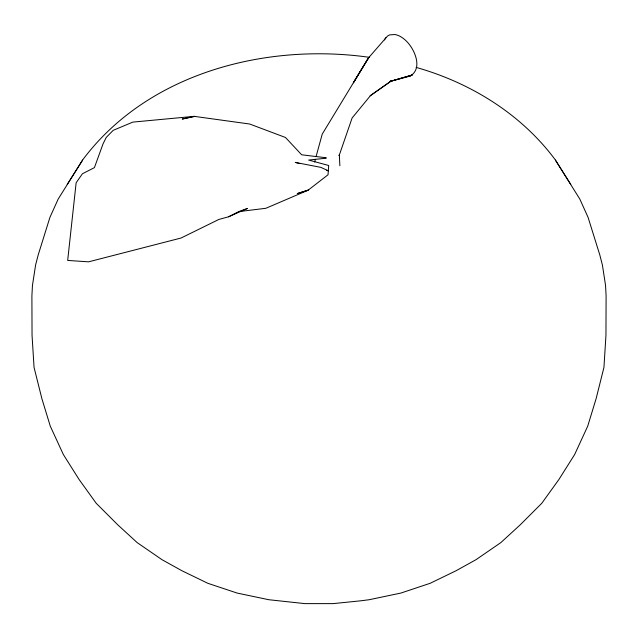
<?xml version="1.0" encoding="UTF-8"?>
<svg xmlns="http://www.w3.org/2000/svg" width="638" height="638" viewBox="0 0 638 638"><rect width="100%" height="100%" fill="white"/><g stroke="black" fill="none" stroke-linecap="round" stroke-linejoin="round"><path stroke-width="0.96" d="M314.654 162.044L315.363 159.301M316.081 156.565L322.238 134.092L368.525 57.867L387.585 35.983L389.754 34.867L394.946 34.532A25.113 15.184 62.5 0 1 406.454 41.175C414.796 49.413 423.058 68.433 410.202 76.082L389.539 81.568L412.363 74.965L390.879 81.217L391.899 80.5L370.096 95.82M67.237 184.414L82.773 159.771C147.785 72.876 265.982 42.587 369.665 57.364M384.435 39.931L385.791 37.69M82.605 160.066L58.202 199.024L49.923 217.367L38.216 254.881L35.608 264.945L32.45 285.465L31.9 295.849L32.044 335.261L34.053 367.392L41.877 398.63L50.298 426.2L63.345 454.511L79.12 479.537L96.226 503.294L117.647 524.715L137.154 542.595L162.028 559.709L181.989 570.771L207.86 583.307L237.113 593.061L268.853 599.728L304.9 603.62L333.1 603.62L360.861 600.797L369.147 599.728L400.887 593.061L430.14 583.307L456.01 570.771L475.972 559.709L500.846 542.595L520.353 524.715L541.774 503.294L558.88 479.537L574.655 454.511L587.702 426.2L596.123 398.63L603.947 367.392L605.956 335.261L606.1 295.849L605.55 285.465L602.392 264.945L599.784 254.881L588.077 217.367L579.798 199.024L555.395 160.066M326.162 157.753L301.662 154.795L285.481 137.481L249.689 124.019L194.159 116.347L132.871 122.105L113.205 130.327L106.203 137.473L103.021 143.933L94.416 167.634L82.414 173.767L76.137 182.771L67.676 260.424L88.554 261.843L181.025 238.03L218.922 219.416L228.579 216.792L238.652 211.633L265.847 208.291L308.122 190.204L328.028 174.788L328.698 165.489L308.632 160.058L326.178 158.2M391.899 80.5L370.511 95.572L352.112 117.982L339.105 155.68L339.336 154.835L339.863 165.752M228.579 216.792L247.416 208.474L238.652 211.633M308.329 190.044L297.236 193.593L308.122 190.204M194.159 116.347L182.245 119.059L194.742 116.427M407.722 76.568L410.202 76.082M299.956 163.599L295.227 162.403L320.81 167.355L328.315 170.785L326.425 170.306M416.12 67.397C470.533 82.741 521.286 114.058 555.227 159.771L570.763 184.414M367.863 58.927L353.348 82.82L368.525 57.867L367.863 58.927"/></g></svg>
